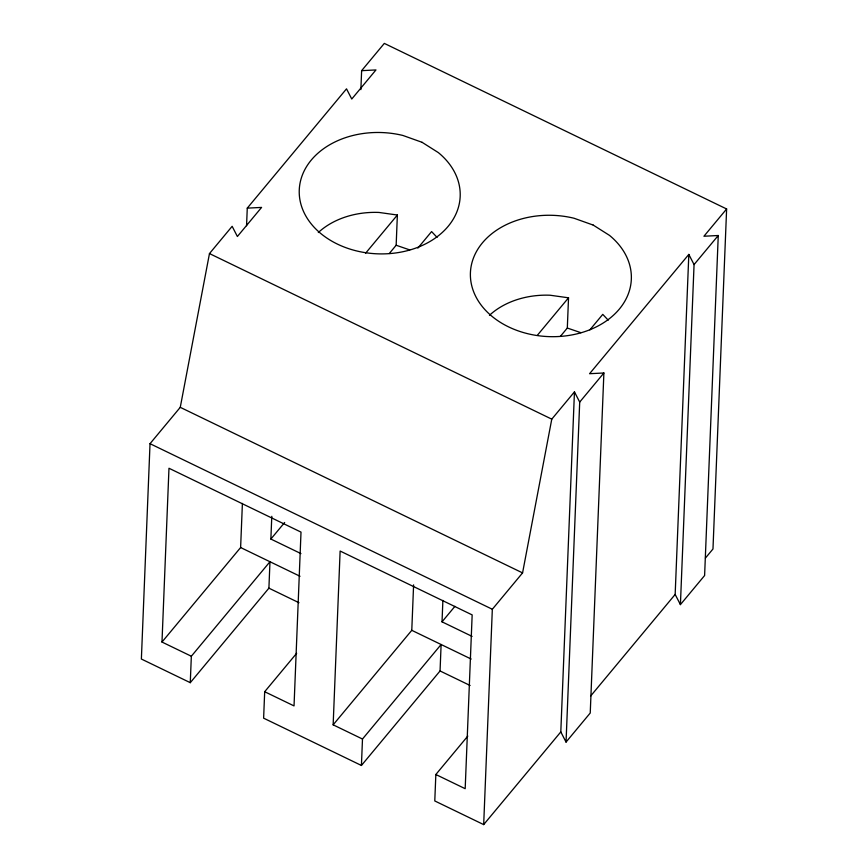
<?xml version="1.0" encoding="UTF-8"?>
<svg xmlns="http://www.w3.org/2000/svg" width="868" height="868" viewBox="0 0 868 868"><rect width="100%" height="100%" fill="white"/><g stroke="black" fill="none" stroke-linecap="round" stroke-linejoin="round"><path stroke-width="1.3" d="M246.555 225.745L247.272 208.136L261.583 207.419L237.387 236.497L232.147 226.309L209.47 253.575L180.262 407.331L150.023 443.689L141.376 659.029L190.276 682.682L268.906 588.168L269.97 561.726L191.34 656.241L190.276 682.682M191.34 656.241L161.99 642.049L168.978 468.253L301.012 532.117L294.035 705.912L264.686 691.72L296.661 653.289M161.99 642.049L240.62 547.534L242.4 503.418M264.686 691.72L263.622 718.161L361.424 765.467L440.054 670.953L441.118 644.512L362.488 739.026L361.424 765.467M300.936 553.6L270.87 539.05L271.793 516.308M362.488 739.026L333.149 724.834L340.126 551.039L472.159 614.902L465.183 788.697L435.844 774.506L467.809 736.075M360.871 89.632L361.63 70.666L384.318 43.4L726.625 208.971L712.975 548.988L705.413 558.081M389.287 253.51L396.155 245.253L397.37 215.025L378.947 212.443A74.767 56.344 2.3 0 0 318.317 232.526M333.149 724.834L411.779 630.32L413.602 584.869M435.844 774.506L434.781 800.947L483.682 824.6L560.804 731.908L574.453 391.88L551.777 419.146L522.569 572.902L492.33 609.26L483.682 824.6M472.094 636.385L442.029 621.835L442.886 600.428M560.446 336.296L567.314 328.039L568.529 297.811L550.106 295.228A74.767 56.344 2.3 0 0 489.465 315.312M726.625 208.971L703.948 236.237L718.259 235.51L704.61 575.527L680.414 604.616L694.064 264.588L688.823 254.411L589.578 373.707L603.889 372.99L590.24 713.008L566.045 742.086L579.705 402.068L574.453 391.88M680.414 604.616L675.163 594.428L688.823 254.411M247.272 208.136L346.516 88.84L351.757 99.028L375.952 69.939L361.63 70.666M365.58 253.239L397.37 215.025M417.855 248.107L431.602 231.582L437.06 237.387M270.87 539.05L284.65 522.493M537.596 334.994L568.529 297.811M589.871 329.862L602.761 314.368L608.218 320.173M579.705 402.068L603.889 372.99M694.064 264.588L718.259 235.51M442.029 621.835L454.94 606.32M590.587 696.093L675.163 594.428M396.155 245.253L409.696 249.897M567.314 328.039L580.855 332.683M209.47 253.575L551.777 419.146M180.262 407.331L522.569 572.902M150.023 443.689L492.33 609.26M240.62 547.534L300.024 576.265M411.779 630.32L471.183 659.051M268.906 588.168L298.961 602.707M440.054 670.953L470.12 685.492M560.804 731.908L566.045 742.086M422.054 142.298L402.893 135.462A80.529 60.684 2.3 0 0 299.351 195.257A80.529 60.684 2.3 0 0 411.519 249.507A80.529 60.684 2.3 0 0 438.329 152.594L422.054 142.298M593.213 225.083L574.052 218.248A80.529 60.684 2.3 0 0 470.51 278.042A80.529 60.684 2.3 0 0 582.667 332.292A80.529 60.684 2.3 0 0 609.488 235.38L593.213 225.083"/></g></svg>
